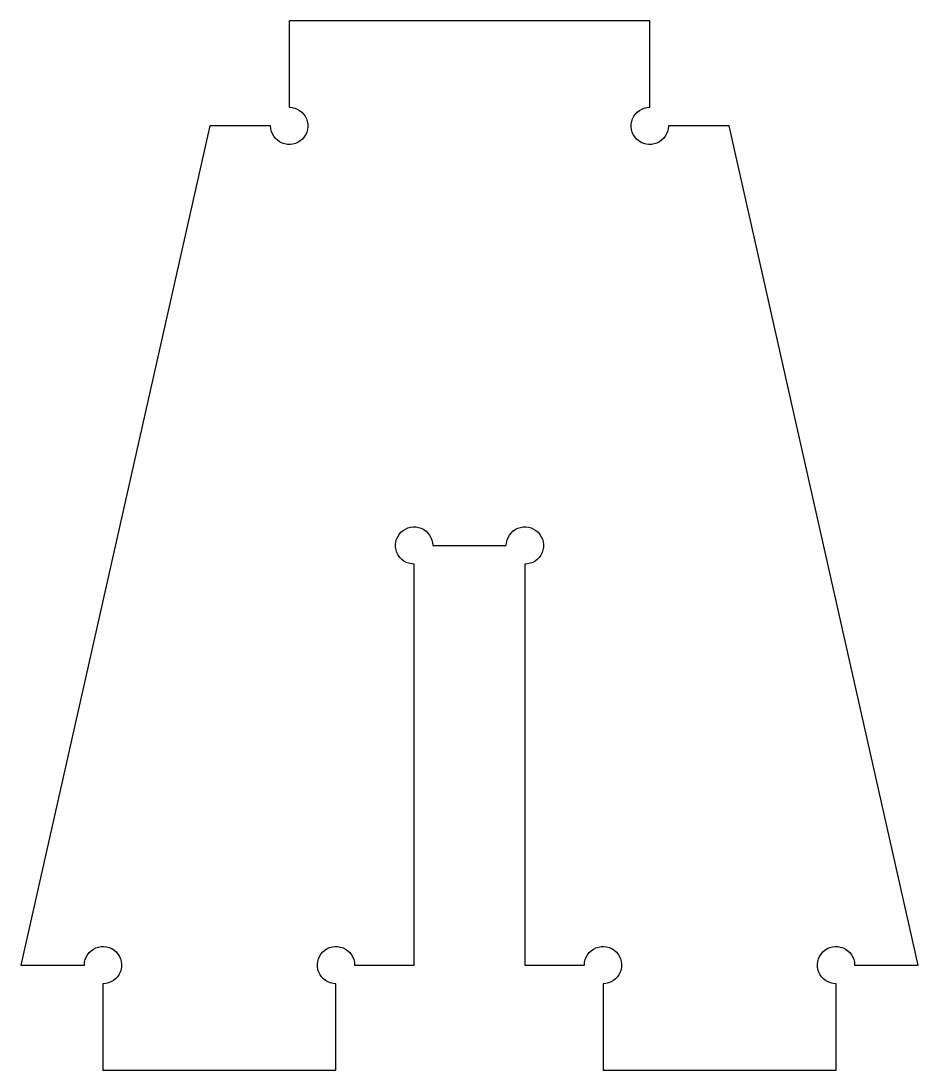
# Model space of a CAD drawing. Header units: millimetres. Extents: x 0 to 154, y 0 to 180.
import ezdxf

# ---------------------------------------------------------------- set-up
doc = ezdxf.new("R2010")
doc.units = ezdxf.units.MM
doc.layers.add('CUT', color=1, linetype='Continuous')

msp = doc.modelspace()

# ---------------------------------------------------------------- linework, layer by layer
at = {"layer": 'CUT'}
msp.add_lwpolyline([(0, 18), (10.88, 18, -2.414214), (14.08, 14.8), (14.08, 0), (54.08, 0), (54.08, 14.8, -2.414214), (57.28, 18), (67.5, 18), (67.5, 86.8, -2.414214), (70.7, 90), (83.3, 90, -2.414214), (86.5, 86.8), (86.5, 18), (96.72, 18, -2.414214), (99.92, 14.8), (99.92, 0), (139.92, 0), (139.92, 14.8, -2.414214), (143.12, 18), (154, 18), (121.6, 162), (111.15, 162, -2.414214), (107.95, 165.2), (107.95, 180), (46.05, 180), (46.05, 165.2, -2.414214), (42.85, 162), (32.4, 162)], format="xyb", close=True, dxfattribs=at)

doc.saveas('drawing.dxf')
